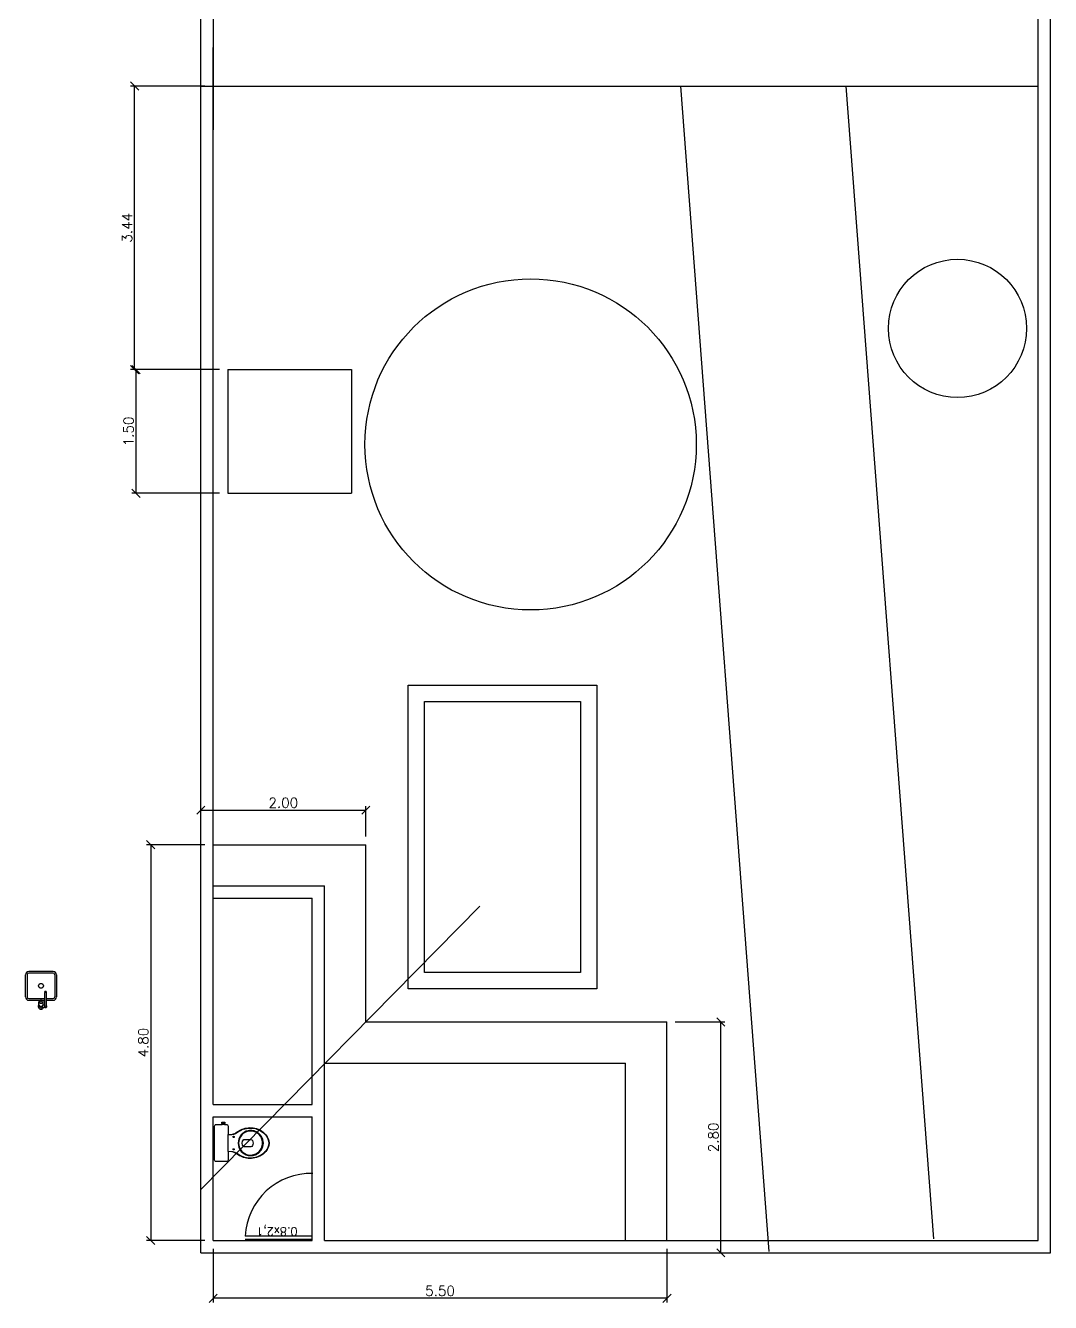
# Model space of a CAD drawing. Header units: metres. Extents: x 433 to 682, y 535 to 584.
# Drawn here: x 555.02 to 567.45, y 535.47 to 550.96 of the extents above; entities that cross this region are included whole.
import ezdxf

# ---------------------------------------------------------------- set-up
doc = ezdxf.new("R2010")
doc.units = ezdxf.units.M
doc.linetypes.add('ACAD_ISO02W100', pattern=[15, 12, -3])
for name, color, linetype in [('ARQ-ESQ-01', 1, 'ACAD_ISO02W100'), ('ARQ-ESQ-02', 2, 'Continuous'), ('ARQ-HACHURA', 252, 'Continuous'), ('ARQ-PECAS_SANITARIAS', 7, 'Continuous'), ('ARQ-PISO', 8, 'Continuous'), ('ARQ-TEXTO2', 2, 'Continuous'), ('ARQ_ALVENARIA', 4, 'Continuous')]:
    doc.layers.add(name, color=color, linetype=linetype)
doc.styles.add('ROMANS', font='romans.shx')
doc.dimstyles.new('1-100', dxfattribs={"dimtxt": 0.12, "dimasz": 0.1, "dimexe": 0.05, "dimexo": 0.1, "dimgap": 0.03, "dimtad": 1, "dimzin": 5, "dimdsep": 46, "dimtxsty": 'ROMANS', "dimblk": 'OBLIQUE', "dimcen": 0, "dimclrd": 256, "dimclre": 256, "dimclrt": 2, "dimadec": 0, "dimazin": 0, "dimtfac": 1, "dimtofl": 0, "dimtmove": 2, "dimatfit": 3, "dimfxl": 0.04, "dimtolj": 1, "dimtzin": 1, "dimarcsym": 0})

# ---------------------------------------------------------------- blocks, each defined once
blk = doc.blocks.new('_Oblique')
at = {"color": 0, "linetype": 'ByBlock', "lineweight": -2}
blk.add_line((-0.5, -0.5), (0.5, 0.5), dxfattribs=at)
blk = doc.blocks.new('*D78')
at = {"layer": 'ARQ_ALVENARIA', "lineweight": -2, "transparency": 16777216}
for p, q in [((557.298, 536.122), (557.298, 535.471)), ((562.798, 536.122), (562.798, 535.471)), ((562.798, 535.521), (557.298, 535.521))]:
    blk.add_line(p, q, dxfattribs=at)
at = {"layer": 'DEFPOINTS', "color": 0, "transparency": 16777216}
for p in [(557.298, 536.222), (562.798, 536.222), (557.298, 535.521)]:
    blk.add_point(p, dxfattribs=at)
at = {"layer": 'ARQ_ALVENARIA', "lineweight": -2, "transparency": 16777216, "xscale": 0.1, "yscale": 0.1, "zscale": 0.1, "rotation": 180}
blk.add_blockref('_Oblique', (557.298, 535.521), dxfattribs=at)
at = {"layer": 'ARQ_ALVENARIA', "lineweight": -2, "transparency": 16777216, "xscale": 0.1, "yscale": 0.1, "zscale": 0.1}
blk.add_blockref('_Oblique', (562.798, 535.521), dxfattribs=at)
at = {"layer": 'ARQ_ALVENARIA', "color": 2, "transparency": 16777216, "insert": (560.048, 535.611), "char_height": 0.12, "attachment_point": 5, "style": 'ROMANS'}
blk.add_mtext('\\A1;5.50', dxfattribs=at)
blk = doc.blocks.new('*D79')
at = {"layer": 'ARQ_ALVENARIA', "lineweight": -2, "transparency": 16777216}
for p, q in [((557.198, 541.022), (556.491, 541.022)), ((556.541, 541.022), (556.541, 536.222)), ((557.198, 536.222), (556.491, 536.222))]:
    blk.add_line(p, q, dxfattribs=at)
at = {"layer": 'DEFPOINTS', "color": 0, "transparency": 16777216}
for p in [(557.298, 541.022), (556.541, 536.222), (557.298, 536.222)]:
    blk.add_point(p, dxfattribs=at)
at = {"layer": 'ARQ_ALVENARIA', "lineweight": -2, "transparency": 16777216, "xscale": 0.1, "yscale": 0.1, "zscale": 0.1}
for p, rotation in [((556.541, 541.022), 90), ((556.541, 536.222), 270)]:
    blk.add_blockref('_Oblique', p, dxfattribs=dict(at, rotation=rotation))
at = {"layer": 'ARQ_ALVENARIA', "color": 2, "transparency": 16777216, "insert": (556.451, 538.622), "char_height": 0.12, "attachment_point": 5, "rotation": 90, "style": 'ROMANS'}
blk.add_mtext('\\A1;4.80', dxfattribs=at)
blk = doc.blocks.new('*D80')
at = {"layer": 'ARQ_ALVENARIA', "lineweight": -2, "transparency": 16777216}
for p, q in [((557.376, 546.783), (556.312, 546.783)), ((556.362, 546.783), (556.362, 545.283)), ((557.376, 545.283), (556.312, 545.283))]:
    blk.add_line(p, q, dxfattribs=at)
at = {"layer": 'DEFPOINTS', "color": 0, "transparency": 16777216}
for p in [(557.476, 546.783), (556.362, 545.283), (557.476, 545.283)]:
    blk.add_point(p, dxfattribs=at)
at = {"layer": 'ARQ_ALVENARIA', "lineweight": -2, "transparency": 16777216, "xscale": 0.1, "yscale": 0.1, "zscale": 0.1}
for p, rotation in [((556.362, 546.783), 90), ((556.362, 545.283), 270)]:
    blk.add_blockref('_Oblique', p, dxfattribs=dict(at, rotation=rotation))
at = {"layer": 'ARQ_ALVENARIA', "color": 2, "transparency": 16777216, "insert": (556.272, 546.033), "char_height": 0.12, "attachment_point": 5, "rotation": 90, "style": 'ROMANS'}
blk.add_mtext('\\A1;1.50', dxfattribs=at)
blk = doc.blocks.new('*D81')
at = {"layer": 'ARQ_ALVENARIA', "lineweight": -2, "transparency": 16777216}
for p, q in [((557.198, 550.222), (556.295, 550.222)), ((556.345, 546.783), (556.345, 550.222)), ((557.276, 546.783), (556.295, 546.783))]:
    blk.add_line(p, q, dxfattribs=at)
at = {"layer": 'DEFPOINTS', "color": 0, "transparency": 16777216}
for p in [(556.345, 550.222), (557.298, 550.222), (557.376, 546.783)]:
    blk.add_point(p, dxfattribs=at)
at = {"layer": 'ARQ_ALVENARIA', "lineweight": -2, "transparency": 16777216, "xscale": 0.1, "yscale": 0.1, "zscale": 0.1}
for p, rotation in [((556.345, 550.222), 90), ((556.345, 546.783), 270)]:
    blk.add_blockref('_Oblique', p, dxfattribs=dict(at, rotation=rotation))
at = {"layer": 'ARQ_ALVENARIA', "color": 2, "transparency": 16777216, "insert": (556.255, 548.503), "char_height": 0.12, "attachment_point": 5, "rotation": 90, "style": 'ROMANS'}
blk.add_mtext('\\A1;3.44', dxfattribs=at)
blk = doc.blocks.new('*D82')
at = {"layer": 'ARQ_ALVENARIA', "lineweight": -2, "transparency": 16777216}
for p, q in [((557.148, 541.122), (557.148, 541.49)), ((557.148, 541.44), (559.148, 541.44)), ((559.148, 541.122), (559.148, 541.49))]:
    blk.add_line(p, q, dxfattribs=at)
at = {"layer": 'DEFPOINTS', "color": 0, "transparency": 16777216}
for p in [(559.148, 541.44), (557.148, 541.022), (559.148, 541.022)]:
    blk.add_point(p, dxfattribs=at)
at = {"layer": 'ARQ_ALVENARIA', "lineweight": -2, "transparency": 16777216, "xscale": 0.1, "yscale": 0.1, "zscale": 0.1, "rotation": 180}
blk.add_blockref('_Oblique', (557.148, 541.44), dxfattribs=at)
at = {"layer": 'ARQ_ALVENARIA', "lineweight": -2, "transparency": 16777216, "xscale": 0.1, "yscale": 0.1, "zscale": 0.1}
blk.add_blockref('_Oblique', (559.148, 541.44), dxfattribs=at)
at = {"layer": 'ARQ_ALVENARIA', "color": 2, "transparency": 16777216, "insert": (558.148, 541.53), "char_height": 0.12, "attachment_point": 5, "style": 'ROMANS'}
blk.add_mtext('\\A1;2.00', dxfattribs=at)
blk = doc.blocks.new('*D83')
at = {"layer": 'ARQ_ALVENARIA', "lineweight": -2, "transparency": 16777216}
for p, q in [((562.898, 538.872), (563.502, 538.872)), ((563.452, 536.072), (563.452, 538.872)), ((562.898, 536.072), (563.502, 536.072))]:
    blk.add_line(p, q, dxfattribs=at)
at = {"layer": 'DEFPOINTS', "color": 0, "transparency": 16777216}
for p in [(562.798, 538.872), (563.452, 538.872), (562.798, 536.072)]:
    blk.add_point(p, dxfattribs=at)
at = {"layer": 'ARQ_ALVENARIA', "lineweight": -2, "transparency": 16777216, "xscale": 0.1, "yscale": 0.1, "zscale": 0.1}
for p, rotation in [((563.452, 538.872), 90), ((563.452, 536.072), 270)]:
    blk.add_blockref('_Oblique', p, dxfattribs=dict(at, rotation=rotation))
at = {"layer": 'ARQ_ALVENARIA', "color": 2, "transparency": 16777216, "insert": (563.362, 537.472), "char_height": 0.12, "attachment_point": 5, "rotation": 90, "style": 'ROMANS'}
blk.add_mtext('\\A1;2.80', dxfattribs=at)

msp = doc.modelspace()

# ---------------------------------------------------------------- linework, layer by layer
at = {"layer": 'ARQ-ESQ-01'}
msp.add_arc((558.486, 536.236), 0.8, 88.5679, 177.1349, dxfattribs=at)
at = {"layer": 'ARQ-ESQ-02'}
for p, q in [((558.486, 536.276), (557.686, 536.276)), ((558.486, 536.236), (557.686, 536.236))]:
    msp.add_line(p, q, dxfattribs=at)
at = {"layer": 'ARQ-HACHURA'}
for p, q in [((557.298, 541.022), (559.148, 541.022)), ((559.148, 538.872), (559.148, 541.022)), ((559.148, 538.872), (562.798, 538.872)), ((562.798, 536.222), (562.798, 538.872))]:
    msp.add_line(p, q, dxfattribs=at)
at = {"layer": 'ARQ-PECAS_SANITARIAS'}
for p, q in [((555.023, 539.175), (555.023, 539.445)), ((555.043, 539.445), (555.043, 539.175)), ((555.358, 539.485), (555.063, 539.485)), ((555.358, 539.465), (555.063, 539.465)), ((555.378, 539.445), (555.378, 539.175)), ((555.398, 539.445), (555.398, 539.175)), ((555.256, 539.061), (555.256, 539.231)), ((555.276, 539.061), (555.276, 539.231)), ((555.063, 539.155), (555.256, 539.155)), ((555.063, 539.135), (555.203, 539.135)), ((555.186, 539.08), (555.186, 539.118)), ((555.193, 539.061), (555.193, 539.068)), ((555.218, 539.135), (555.256, 539.135)), ((555.266, 539.046), (555.222, 539.046)), ((555.228, 539.061), (555.228, 539.068)), ((555.256, 539.076), (555.235, 539.076)), ((555.236, 539.08), (555.236, 539.118)), ((555.276, 539.155), (555.358, 539.155)), ((555.276, 539.135), (555.358, 539.135))]:
    msp.add_line(p, q, dxfattribs=at)
for points in [[(555.236, 539.118, 0.133256), (555.234, 539.124, 0.106756), (555.229, 539.13, 0.082828), (555.221, 539.134, 0.071352), (555.211, 539.136, 0.071352), (555.201, 539.134, 0.082828), (555.193, 539.13, 0.106756), (555.188, 539.124, 0.133256), (555.186, 539.118, 0.133256), (555.188, 539.112, 0.106756), (555.193, 539.105, 0.082828), (555.201, 539.102, 0.071352), (555.211, 539.1, 0.071352), (555.221, 539.102, 0.082828), (555.229, 539.105, 0.106756), (555.234, 539.112, 0.133256)], [(555.203, 539.125, 0.133256), (555.204, 539.124, 0.106756), (555.206, 539.122, 0.082828), (555.208, 539.121, 0.071352), (555.211, 539.12, 0.071352), (555.214, 539.121, 0.082828), (555.216, 539.122, 0.106756), (555.218, 539.124, 0.133256), (555.218, 539.125, 0.133256), (555.218, 539.127, 0.106756), (555.216, 539.129, 0.082828), (555.214, 539.13, 0.071352), (555.211, 539.131, 0.071352), (555.208, 539.13, 0.082828), (555.206, 539.129, 0.106756), (555.204, 539.127, 0.133256)], [(557.976, 537.403, -0.182004), (557.938, 537.303, -0.098298), (557.863, 537.244, -0.085166), (557.783, 537.219, -0.08648), (557.703, 537.221, -0.067868), (557.633, 537.243, -0.06199), (557.576, 537.277, 0.060779), (557.543, 537.293, 0.023796), (557.523, 537.297), (557.478, 537.3), (557.478, 537.196, -0.424217), (557.459, 537.178), (557.436, 537.178), (557.406, 537.178), (557.333, 537.178, -0.418036), (557.315, 537.196), (557.315, 537.403), (557.315, 537.61, -0.418036), (557.333, 537.628), (557.406, 537.628), (557.406, 537.64), (557.403, 537.64), (557.403, 537.656), (557.421, 537.656), (557.439, 537.656), (557.439, 537.64), (557.436, 537.64), (557.436, 537.628), (557.459, 537.628, -0.424217), (557.478, 537.61), (557.478, 537.506), (557.523, 537.509, 0.023796), (557.543, 537.514, 0.060779), (557.576, 537.53, -0.06199), (557.633, 537.564, -0.067868), (557.703, 537.586, -0.08648), (557.783, 537.588, -0.085166), (557.863, 537.562, -0.098298), (557.938, 537.503, -0.182004)], [(557.601, 537.403, 0.18052), (557.638, 537.303, 0.167158), (557.723, 537.254, 0.1), (557.783, 537.254, 0.096291), (557.833, 537.273, 0.13332), (557.883, 537.322, 0.150886), (557.907, 537.403, 0.150886), (557.883, 537.484, 0.13332), (557.833, 537.533, 0.096291), (557.783, 537.553, 0.1), (557.723, 537.553, 0.167158), (557.638, 537.503, 0.18052)], [(557.605, 537.403, 0.186957), (557.644, 537.303, 0.162455), (557.723, 537.26, 0.149476), (557.813, 537.272, 0.171119), (557.883, 537.343, 0.104122), (557.897, 537.403, 0.104122), (557.883, 537.464, 0.171119), (557.813, 537.535, 0.149476), (557.723, 537.546, 0.162455), (557.644, 537.503, 0.186957)], [(557.775, 537.373, -0.276984), (557.753, 537.359), (557.668, 537.359, -0.393258), (557.668, 537.448), (557.753, 537.448, -0.276984), (557.775, 537.433, -0.2)]]:
    msp.add_lwpolyline(points, format="xyb", close=True, dxfattribs=at)
for points in [[(555.186, 539.08, 0.133256), (555.188, 539.074, 0.106756), (555.193, 539.068, 0.082828), (555.201, 539.064, 0.071352), (555.211, 539.063, 0.071352), (555.221, 539.064, 0.082828), (555.229, 539.068, 0.106756), (555.234, 539.074, 0.133256), (555.236, 539.08, 0.133256)], [(557.525, 537.509, 0.148706), (557.573, 537.523, 0.01798), (557.593, 537.536, -0.048524), (557.643, 537.563, -0.075808), (557.723, 537.585, -0.05), (557.783, 537.584, -0.109053), (557.883, 537.545, -0.065752), (557.932, 537.503, -0.186957), (557.972, 537.403, -0.186957), (557.932, 537.303, -0.065752), (557.883, 537.261, -0.109053), (557.783, 537.223, -0.05), (557.723, 537.222, -0.075808), (557.643, 537.243, -0.048524), (557.593, 537.271, 0.01798), (557.573, 537.283, 0.148706), (557.525, 537.297, 0.148706)]]:
    msp.add_lwpolyline(points, format="xyb", dxfattribs=at)
for points in [[(557.406, 537.64), (557.436, 537.64)], [(557.436, 537.628), (557.406, 537.628)], [(557.478, 537.3), (557.478, 537.403), (557.478, 537.506)]]:
    msp.add_lwpolyline(points, dxfattribs=at)
for centre, radius in [((555.211, 539.31), 0.03), ((557.545, 537.478), 0.0075), ((557.545, 537.328), 0.0075)]:
    msp.add_circle(centre, radius, dxfattribs=at)
for centre, radius, start, end in [((555.063, 539.445), 0.04, 90, 180), ((555.063, 539.445), 0.02, 90, 180), ((555.358, 539.445), 0.04, 0, 90), ((555.358, 539.445), 0.02, 0, 90), ((555.266, 539.231), 0.0125, 323.1301, 216.8699), ((555.266, 539.231), 0.01, 0.0001, 180.0001), ((555.063, 539.175), 0.04, 180, 270), ((555.063, 539.175), 0.02, 180, 270), ((555.211, 539.061), 0.035, 135.5847, 334.6231), ((555.211, 539.061), 0.0175, 180, 294.62), ((555.222, 539.036), 0.01, 90, 114.62), ((555.211, 539.061), 0.0175, 301.0027, 0), ((555.211, 539.061), 0.035, 25.3769, 44.4153), ((555.266, 539.061), 0.015, 131.8103, 48.1897), ((555.266, 539.061), 0.01, 180.0002, 0.0002), ((555.358, 539.175), 0.04, 270, 0), ((555.358, 539.175), 0.02, 270, 0)]:
    msp.add_arc(centre, radius, start, end, dxfattribs=at)
at = {"layer": 'ARQ-PISO'}
msp.add_line((557.148, 550.222), (567.298, 550.222), dxfattribs=at)
at = {"layer": 'ARQ_ALVENARIA'}
for p, q in [((557.148, 536.072), (557.148, 569.372)), ((567.448, 536.072), (567.448, 569.372)), ((567.298, 536.222), (567.298, 569.222)), ((557.298, 554.432), (557.298, 549.691)), ((557.298, 537.872), (557.298, 550.689)), ((564.037, 536.089), (562.965, 550.222)), ((566.032, 536.241), (564.971, 550.222)), ((557.476, 546.783), (558.976, 546.783)), ((557.476, 546.783), (557.476, 545.283)), ((558.976, 546.783), (558.976, 545.283)), ((557.476, 545.283), (558.976, 545.283)), ((557.298, 540.522), (558.648, 540.522)), ((558.648, 536.222), (558.648, 540.522)), ((557.148, 536.842), (560.532, 540.277)), ((557.298, 540.372), (558.498, 540.372)), ((558.498, 537.872), (558.498, 540.372)), ((558.648, 538.372), (562.298, 538.372)), ((562.298, 536.222), (562.298, 538.372)), ((557.298, 537.872), (558.498, 537.872)), ((557.298, 536.222), (557.298, 537.722)), ((557.298, 537.722), (558.498, 537.722)), ((558.498, 536.222), (558.498, 537.722)), ((557.298, 536.222), (558.498, 536.222)), ((558.648, 536.222), (567.298, 536.222)), ((557.148, 536.072), (567.448, 536.072))]:
    msp.add_line(p, q, dxfattribs=at)
for points in [[(559.66, 539.273), (559.66, 542.957), (561.949, 542.957), (561.949, 539.273)], [(559.86, 539.473), (559.86, 542.757), (561.749, 542.757), (561.749, 539.473)]]:
    msp.add_lwpolyline(points, close=True, dxfattribs=at)
for centre, radius in [((566.321, 547.283), 0.838), ((561.146, 545.876), 2.008)]:
    msp.add_circle(centre, radius, dxfattribs=at)

# ---------------------------------------------------------------- texts
at = {"layer": 'ARQ-TEXTO2', "insert": (558.321, 536.411), "char_height": 0.1, "attachment_point": 7, "rotation": 180, "style": 'ROMANS'}
msp.add_mtext('0.8x2,1', dxfattribs=at)

# ---------------------------------------------------------------- dimensions: what is measured, and where the dimension line sits
at = {"layer": 'ARQ_ALVENARIA'}
for base, p1, p2, picture, middle in [((556.345, 550.222), (557.376, 546.783), (557.298, 550.222), '*D81', (556.255, 548.503)), ((556.362, 545.283), (557.476, 546.783), (557.476, 545.283), '*D80', (556.272, 546.033)), ((556.541, 536.222), (557.298, 541.022), (557.298, 536.222), '*D79', (556.451, 538.622)), ((563.452, 538.872), (562.798, 536.072), (562.798, 538.872), '*D83', (563.362, 537.472))]:
    dim = msp.add_linear_dim(base=base, p1=p1, p2=p2, angle=90, dimstyle='1-100', dxfattribs=at)
    dim.commit()
    dim.dimension.update_dxf_attribs({"geometry": picture, "text_midpoint": middle})
for base, p1, p2, picture, middle in [((559.148, 541.44), (557.148, 541.022), (559.148, 541.022), '*D82', (558.148, 541.53)), ((557.298, 535.521), (562.798, 536.222), (557.298, 536.222), '*D78', (560.048, 535.611))]:
    dim = msp.add_linear_dim(base=base, p1=p1, p2=p2, dimstyle='1-100', dxfattribs=at)
    dim.commit()
    dim.dimension.update_dxf_attribs({"geometry": picture, "text_midpoint": middle})

doc.saveas('drawing.dxf')
